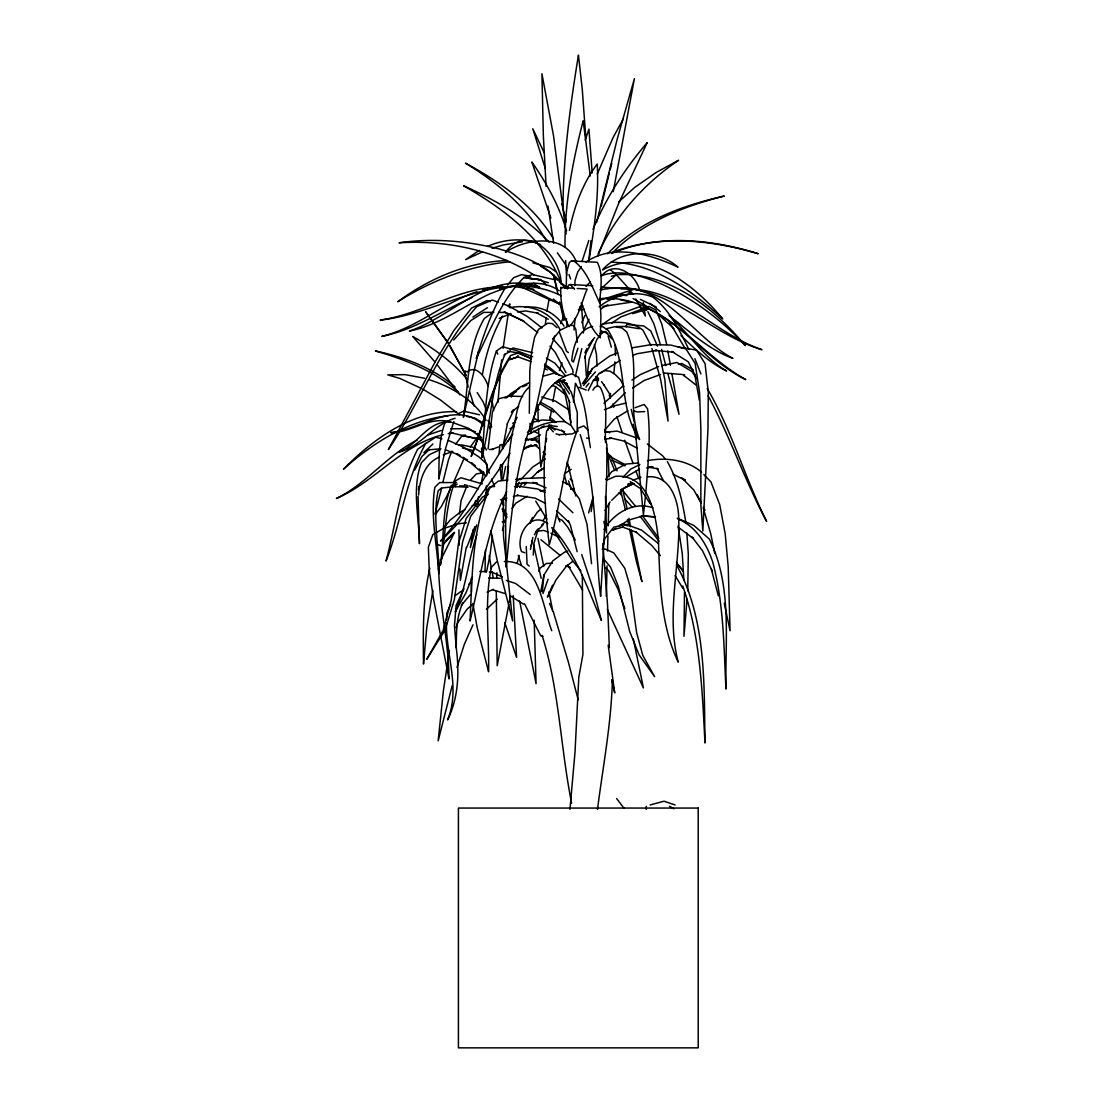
<?xml version="1.0" encoding="UTF-8"?>
<svg xmlns="http://www.w3.org/2000/svg" width="1103" height="1103" viewBox="0 0 1103 1103"><rect width="100%" height="100%" fill="white"/><g stroke="black" fill="none" stroke-linecap="round" stroke-linejoin="round"><path stroke-width="1.5" d="M577.227 429.674L577.296 412.508L571.271 392.185L563.633 381.514M605.561 442.4C604.444 424.241 609.09 404.249 600.294 387.443L597.798 385.76L594.572 387.594L592.89 390.159M485.403 550.383L485.03 571.768M597.33 386.133L597.399 377.612M684.467 592.201L683.984 636.334L687.031 599.177M438.649 559.331C437.753 599.467 448.756 638.816 448.976 678.91L433.644 599.522L429.26 570.375L428.364 547.253L432.817 534.597L443.116 528.709L456.904 524.09L466.335 522.725M562.999 207.433C563.302 156.323 570.237 105.516 578.441 55.15L582.232 88.847L585.831 137.999M687.734 590.739L688.313 554.051L686.811 532.832M507.394 481.101L508.442 466.128M608.815 503.575L608.236 525.8M446.439 623.03C445.888 655.347 460.654 688.244 447.597 719.928C458.627 697.454 459.399 672.223 456.256 647.819C456.38 632.653 456.38 616.977 462.791 602.886M486.175 494.227L486.34 485.927M471.312 578.082L471.45 592.132M612.372 680.399C611.255 723.761 602.969 766.53 597.481 809.45M606.292 596.337L607.064 565.825M607.505 550.962L607.946 536.086M446.536 619.831L446.743 613.433L450.741 604.127M496.267 590.918L497.205 665.688L508.924 603.934M496.708 577.738L496.888 572.802M485.554 497.356L487.25 489.815L490.09 486.657L493.992 486.52M497.922 402.443L501.617 359.881M573.436 402.168L575.421 383.279C587.003 402.512 586.589 426.158 590.422 447.68M590.974 240.702L588.85 260.225M486.616 475.931L487.168 465.783M488.091 448.852L492.462 411.984L498.928 398.679L509.283 396.101L522.67 396.487M533.259 555.099L533.907 543.462L538.388 528.847M502.513 464.073L501.7 478.095L503.023 479.116L505.615 466.555M574.746 285.567L575.049 280.493L577.751 272.055L581.391 266.581M503.382 498.032L503.464 536.003L512.633 620.92L497.095 559.786L490.89 530.653M645.779 493.565C647.819 465.411 651.17 436.967 647.585 408.813L644.138 404.498L635.121 407.696M574.056 330.018L575.09 318.395M613.875 373.145L614.909 361.881M542.331 591.773L543.931 575.063L552.768 560.903L564.557 552.134L567.742 551.114M418.547 489.746L418.892 486.34M605.009 432.073L605.34 428.929M545.392 324.254L546.109 317.719M645.6 495.206L643.407 514.922L635.121 428.791M569.961 809.354L575.021 752.122L578.799 677.214L582.922 654.41L582.315 574.663M459.427 513.998L461.082 500.569L466.734 486.354M492.407 535.851L490.104 554.423L486.52 572.002M500.197 467.906L500.638 464.542M502.789 447.735L507.311 424.2M586.699 378.674L589.236 358.971L596.999 339.145L602.941 331.81M503.078 348.286L508.276 313.555M418.616 495.026C419.623 480.315 424.214 463.743 438.925 457.249M473.146 529.495L470.388 547.557L476.634 524.945M476.661 506.511L478.509 496.653M546.895 311.308L549.101 299.065M591.139 511.571L592.945 500.417M466.279 547.419L460.351 580.371L459.965 569.093M509.324 307.103L509.848 303.876L508.221 306.606M549.818 419.981L551.472 409.958M546.054 441.807L546.647 438.442M548.108 430.046L548.991 425L555.03 430.06M609.711 398.335L610.579 393.426M589.099 259.619C594.255 228.073 599.122 196.086 597.219 164.044C582.549 183.443 574.236 206.771 569.438 230.417M552.865 401.616L555.581 386.767M583.253 333.009L583.887 329.659L589.03 319.305M540.718 591.87L543.931 575.063M509.214 602.293L510.468 595.813M449.459 650.522L443.351 691.057L438.181 740.761L452.189 685.694M531.163 545.93L532.832 537.492M517.817 356.407L518.024 355.318M530.474 549.473L532.335 540.263M481.17 483.486L483.5 471.96M575.283 376.674L581.805 348.645M441.641 488.188L435.009 514.026M482.494 374.275C485.858 353.953 492.324 334.085 502.513 316.134M613.227 191.701L634.418 78.671L617.197 139.212L596.599 222.489M545.172 446.853L540.828 467.065L538.485 428.364M442.937 482.121L448.521 459.675L451.885 451.086M602.707 548.053L604.789 538.581L613.723 527.165L626.228 524.435L641.422 530.033L658.436 543.572M432.886 590.395L426.751 627.8L423.511 664.061C423.111 632.074 422.546 599.577 429.812 568.224M601.3 205.999L609.283 173.199M559.345 370.58L562.075 362.804M517.086 563.44L519.127 555.347M610.124 169.931L611.779 163.396M474.29 505.436L475.448 500.886M584.755 357.937L586.01 353.098L593.097 339.724M582.108 261.204L588.809 240.468M502.444 530.543L503.74 525.704M504.609 522.477L505.905 517.638M588.588 512.854L593.083 497.177M567.397 288.986L568.486 285.208L570.251 284.533L592.752 285.718M456.973 667.425L464.335 644.331L472.994 624.808M484.534 497.453L486.106 492.586M538.94 571.34L539.932 568.266L546.426 563.44L552.341 563.206M532.611 356.696L515.735 350.368L502.554 346.756L496.447 350.947C484.575 385.168 485.485 422.132 481.777 457.814C490.821 423.455 491.18 386.712 505.215 353.801M438.291 569.231L442.372 556.781L454.464 532.404M476.827 534.762C468.182 559.993 466.335 587.21 455.305 611.738L465.824 593.056L472.511 576.869M577.944 348.203L573.395 362.074L571.699 360.722C573.022 347.39 577.503 329.466 592.752 326.447M478.674 350.933L463.37 417.32C468.927 384.258 466.9 348.258 484.3 318.464L493.661 311.887M585.197 140.109L588.933 129.12L592.173 172.895M456.035 627.621L457.676 622.768L467.052 609.242L471.739 604.968M597.771 256.103L618.618 203.49L647.213 142.645C624.932 168.594 606.154 197.685 593 229.3M453.816 421.567L445.667 448.149L438.76 479.102C439.201 459.937 438.305 439.739 445.433 421.636M542.979 593.593L548.067 579.254M597.274 173.984L613.061 137.613L623.443 118.697M573.932 288.269L560.751 287.483C560.421 300.554 562.433 315.072 569.065 326.612C579.406 316.768 581.639 301.739 587.113 289.055L577.227 288.462M598.157 253.745C615.322 215.733 644.138 183.594 678.566 160.28L656.45 172.302L634.873 187.276L618.7 201.89M502.513 446.522L517.155 417.348M466.734 547.502L474.897 526.655M547.391 597.219L552.575 585.197M453.333 482.907L463.991 458.6M581.819 322.627L584.921 315.43M560.669 323.62L563.73 316.575M584.935 352.753L586.879 348.424M516.976 486.74L519.044 482.19M450.493 489.07L441.448 506.401L435.506 514.191M507.159 424.021L513.667 410.247M463.991 588.754L456.118 605.409L454.464 625.746L456.256 647.819M548.384 595.896L556.036 579.861L566.418 566.211L572.953 561.234M532.57 517.445L529.619 523.511L537.216 512.302L541.008 508.869M588.271 390.6L592.807 381.473L598.984 373.6L604.72 370.525L610.111 371.215L615.336 374.648L620.506 379.804L623.898 386.629M506.677 491.621C486.133 531.743 480.674 577.558 470.071 620.948C472.208 576.483 471.85 529.95 489.567 488.339L498.211 481.115L507.725 480.026M490.132 301.533L486.919 300.512L471.588 308.054L453.774 330.597L435.009 362.087L388.408 449.5C419.829 403.146 439.063 348.838 476.703 306.731L492.255 300.03L498.184 302.167M414.742 469.975L422.063 456.311L429.315 449.555M505.505 287.497C492.269 309.557 483.872 334.044 476.289 358.503C490.215 330.528 501.493 299.768 524.063 277.377L532.418 274.564L555.002 279.831M583.942 383.43L592.421 368.567L609.807 355.911L617.694 352.905M534.39 534.776L537.492 529.343M455.539 444.302L462.129 435.644L465.314 434.982M511.268 397.121L513.805 392.723L519.665 387.305L529.564 382.52M605.064 510.51L610.056 501.893M553.265 338.635L554.837 335.96M519.678 487.347L522.298 483.114M508.083 441.159L512.647 433.906M543.103 520.547L546.495 515.225M510.096 357.813C490.545 387.649 484.906 423.966 471.174 456.504C484.355 422.918 490.642 386.009 510.675 355.524L518.507 352.808L531.343 358.654M582.384 383.747L592.421 368.567M470.65 479.929L476.358 473.945L481.335 473.049M470.264 447.142L476.758 438.015M585.941 286.449L590.188 282.051M510.041 453.292C489.098 484.272 468.058 515.515 440.483 541.09C469.754 509.021 487.154 468.734 512.73 434.086M512.082 508.29L515.901 503.147L527.096 496.267M604.044 529.523C614.04 513.047 633.632 501.093 653.059 507.821M605.74 479.474L611.751 471.657L625.897 464.073L638.513 462.97M487.374 494.709L470.719 516.204L462.653 541.642L454.353 599.632L445.198 629.827L426.764 659.263L443.227 630.24L451.168 600.515L458.448 543.448L466.211 518.382L482.356 497.136L488.436 494.241M585.927 387.125L588.961 383.32M588.175 345.529L594.655 337.546M444.702 526.738L450.148 520.092L459.91 512.412L465.356 509.462M507.532 285.043L513.653 277.666L521.361 274.716L530.446 276.108M461.385 605.257L470.471 594.434M605.12 429.66L614.302 419.071L627.828 410.743M513.364 409.875L511.337 412.191L518.644 406.318M453.747 339.986L470.843 320.546L483.831 312.356L493.648 312.383M583.556 385.43L595.468 371.89M602.9 269.297C621.913 248.575 657.36 249.03 678 267.133C650.329 254.131 613.433 243.308 586.01 262.018M486.464 609.242L497.177 599.163M442.468 545.323L453.14 533.48L445.957 540.511M663.358 372.952L682.771 374.524L683.929 375.558L684.632 374.799M496.391 561.992L491.4 567.3C484.12 601.604 489.346 637.024 488.588 671.796L477.254 627.91L472.829 603.493M622.974 477.323L630.778 469.078L639.905 464.473M520.823 479.529L532.859 466.927L545.268 458.931M529.495 386.753C516.411 398.473 516.783 417.816 512.192 433.562C504.664 477.682 505.326 522.643 506.208 567.232C511.199 516.039 515.322 463.632 534.459 415.362C541.021 397.811 552.534 378.701 571.919 373.848L578.62 377.336L581.047 386.519M537.064 531.067L543.007 524.945M599.081 306.882C613.599 295.163 635.411 289.606 653.059 297.258C670.004 310.522 679.517 330.349 688.755 349.265M524.187 485.306L526.531 482.976M531.232 478.316L537.106 472.484L544.124 467.934M610.124 407.558L625.387 392.751M611.696 500.279L624.546 487.816L632.626 483.776L627.8 484.217L634.142 484.3M423.869 452.63L432.9 444.013M445.984 540.553L454.436 532.542M603.948 403.243L623.319 385.705M607.601 253.759C638.334 221.579 681.764 205.613 724.313 196.031C683.267 206.33 641.753 222.696 611.71 253.511M506.456 397.811L511.034 393.468L519.665 388.077M600.142 289.675L616.163 274.771C668.087 271.145 713.765 307.847 745.325 345.625C721.803 320.146 693.511 298.982 662.076 284.271C643.201 276.508 621.375 268.553 601.149 275.736M441.283 488.105L438.139 490.849C432.321 518.203 439.256 546.206 438.746 573.85C437.16 545.061 430.115 516.025 434.872 487.264L439.587 482.59L456.614 482.535M601.576 275.902C614.55 259.605 635.7 273.93 639.63 290.268M541.725 525L544.041 523.001M571.492 260.915L574.18 261.204C587.499 271.31 592.683 288.6 599.77 303.104C600.239 289.786 603.81 274.564 597.274 262.307L571.492 260.915L569.272 262.624L566.501 272.731L566.266 288.104M632.612 313.666L648.178 308.978M468.803 584.218L471.546 582.205M426.916 442.593L417.623 449.293C399.893 484.12 396.087 523.691 386.022 561.027C401.299 522.601 405.394 480.122 425.62 443.654L435.644 437.202L441.972 438.787M455.346 595.482L461.702 591.001M601.562 325.068L611.793 317.885L625.815 311.708L639.823 306.689L644.193 308.785M516.149 481.266L519.954 478.605L545.227 477.709M578.358 309.667L582.467 306.827M599.646 373.531L620.396 360.281M564.722 473.656L571.202 469.244M611.779 323.055L620.879 316.906L649.033 306.441L655.913 310.081L661.703 323.841L666.667 344.426M613.502 529.936L616.205 528.172M618.907 526.393L628.365 520.189L643.049 515.901L655.513 516.949M632.584 388.049L644.083 380.521L660.6 374.51M631.895 380.108L640.471 374.524L658.67 366.582M472.884 317.085L487.443 307.668M602.431 270.07C645.917 245.362 696.021 286.366 722.713 318.905C692.008 290.696 654.189 263.107 610.938 262.169M542.841 468.637L537.285 472.153L543.021 468.541M504.857 398.045L516.549 391.579M527.413 432.376C537.988 424.476 551.734 420.753 564.86 421.718L571.133 425.537L575.697 432.569M503.988 355.014L510.413 351.112M532.184 439.256L540.498 434.885M510.22 349.651L513.129 347.955L532.666 352.698M600.666 309.005L607.836 304.773M523.677 449.5L531.329 445.047L529.343 445.984L537.189 445.309M625.429 477.296L639.506 469.133M479.322 250.353L465.659 259.632L482.507 251.829M498.308 446.936L491.966 449.472L492.82 449.293L489.442 449.541M451.706 487.25L457.194 484.134M455.263 483.541L451.086 485.747C441.572 510.979 444.302 538.705 440.4 565.026C445.929 537.161 444.578 507.656 455.208 480.991L460.875 477.778L482.356 483.872M528.902 434.21L544.358 426.13L541.463 427.564L551.417 425.206M530.378 439.904L533.245 438.401M509.986 428.64L513.943 426.585M525.304 447.708L528.323 446.136M620.534 489.98L632.626 483.776M458.476 413.597L463.563 411.143L479.515 414.797M578.303 430.956L572.195 433.906L558.807 434.679M417.155 440.083C387.125 455.084 366.651 483.79 336.401 498.459C374.965 482.025 401.547 444.702 443.434 434.623M472.236 297.465C442.165 310.55 414.494 330.018 381.831 336.346C416.382 328.184 443.365 302.87 476.744 291.771M439.932 449.734L429.274 454.712L421.415 462.695C411.612 488.657 419.099 516.797 419.443 543.669L418.051 496.529M624.546 487.816L633.15 483.817M487.071 592.159L493.289 589.319M606.747 480.108L615.529 476.317C649.226 473.849 656.023 515.115 658.381 540.511C660.09 581.639 660.118 624.119 678.221 662.09C665.412 613.309 681.102 563.798 678.566 514.549C677.242 497.163 668.597 474.648 647.461 476.854M522.546 386.85L526.876 385.016M613.337 251.911C659.539 234.387 711.669 239.958 758.161 253.704C711.518 239.089 658.408 233.726 612.399 253.221M487.471 246.396C503.988 239.227 523.746 237.062 540.511 244.632M499.121 318.436L511.02 313.5M632.515 355.524L637.051 353.746L657.085 350.409L655.03 350.368L673.643 352.229L671.768 351.457L688.341 361.867L695.152 375.53M604.458 409.668L614.743 405.752L625.718 403.133M633.053 480.191L640.981 477.213M559.731 302.098L563.812 319.911L566.666 318.864M443.337 454.794L452.754 451.499M427.799 435.023L441.145 430.46M518.12 356.779L509.655 359.619L517.845 356.862L531.356 361.687M482.576 447.28L481.446 448.769L482.314 452.437L489.291 473.173M579.709 306.786L582.922 305.752M599.012 300.581L634.39 289.207C683.86 292.86 716.978 334.636 761.939 349.692C707.12 333.547 662.283 276.839 600.501 289.951M611.324 276.301L616.163 274.771M600.873 324.847C614.399 320.78 631.536 321.097 642.952 330.155L650.867 345.418M492.021 248.285L503.285 244.963L522.339 241.819M599.77 333.396L605.864 331.645M512.633 423.207L515.487 422.394M455.112 418.285C433.424 424.365 420.836 446.825 398.693 452.175C417.858 445.571 427.247 420.188 450.258 421.994M611.6 530.212L623.54 526.876M543.186 376.178L554.064 373.159L563.95 376.661M607.381 299.037L618.907 295.866L632.943 293.729M472.167 505.781L478.647 504.043M650.163 804.956L664.061 801.219L675.091 804.956M619.941 524.849L623.14 523.994L627.731 525.828M678.428 364.335L681.751 363.466L693.318 369.946M500.541 499.756L506.939 498.156M513.336 496.557L518.134 495.357L516.962 495.316L535.231 498.156L545.599 503.478M528.42 446.88L536.072 445.019M606.002 328.804L614.702 326.709L621.927 327.963L626.683 331.948C641.974 365.906 625.415 405.008 639.616 439.573C617.17 406.897 628.862 363.59 608.277 330.583L603.079 326.846L600.225 326.364M533.066 422.159L542.262 419.967L550.824 420.408L554.864 422.49M482.949 289.648L501.741 285.622M555.898 382.727L559.069 381.969M525.18 440.18L529.757 439.104L535.658 440.111L539.381 443.213M502.196 521.857L505.546 521.099M499.59 288.958L505.946 287.511M611.517 288.407C664.392 280.92 691.995 336.718 732.888 358.392C708.402 349.43 689.292 331.19 669.052 315.472M536.389 441.683L539.45 440.993M661.869 365.589L676.952 362.487L691.953 371.559L696.71 378.701M531.494 440.028L537.506 438.815M448.19 433.713L452.947 432.79M645.021 310.315L646.799 309.998M450.741 428.764L465.976 428.667L475.462 431.742M631.909 347.831L651.432 344.632L670.817 345.074L686.025 348.934L695.152 363.452L699.55 392.365L700.874 429.618L700.86 504.981L702.832 531.012L707.961 429.26L708.291 392.116L705.079 363.687L696.586 350.134L678.262 347.018M570.692 489.236L574.015 488.698M646.634 467.948L653.059 466.969L648.95 467.217L658.353 468.94M644.731 411.612L637.41 411.915L633.66 410.964M579.227 309.943L584.3 309.198M602.872 306.427L631.592 302.139L620.493 299.823M557.167 381.321L565.163 380.135L562.089 380.438M605.037 439.159L611.765 438.222L609.697 437.808L623.622 440.952L637.134 448.149M515.708 484.024L526.82 482.48M540.332 490.904L545.116 490.256M514.549 486.575L517.762 486.175L537.754 489.001L545.309 492.421M509.751 261.825C469.837 265.465 431.494 280.493 397.742 301.753C429.425 278.301 467.782 261.894 507.518 260.515M517.417 311.915L525.8 310.963L538.181 313.211L536.637 312.811L548.301 319.25M514.067 286.422L520.602 285.691M535.879 531.343L543.82 530.446L548.067 532.06M525.193 307.461C540.608 304.952 555.747 313.252 564.019 326.13M647.516 460.64C665.743 457.125 687.224 459.841 701.536 472.153M458.6 445.281L461.73 444.936L472.76 447.156L482.397 452.975M448.025 415.721C408.344 420.408 372.731 442.91 343.516 469.161C373.159 439.049 412.481 410.302 456.559 411.667M559.18 290.723C538.485 276.343 510.813 285.608 489.456 294.018C462.888 306.606 438.732 325.275 409.365 331.052C452.423 316.988 489.663 269.256 539.312 286.904M442.634 487.884L455.994 486.547M509.848 307.792C529.206 303.408 550.907 311.708 560.145 329.742M604.651 432.266L617.225 431.108L637.162 438.112M427.688 449.941L440.979 448.769M617.018 294.722L626.683 295.576M504.333 561.537C539.215 560.062 542.566 606.678 551.721 630.737M479.805 571.519L486.285 571.657M503.423 286.877C459.579 286.297 422.642 314.272 380.135 320.063C439.835 314.024 501.258 265.975 561.124 295.728M508.414 286.711L513.405 286.546M601.535 298.472C662.641 294.915 697.703 353.318 745.807 379.611C707.726 361.15 683.267 323.041 643.752 306.813M615.874 326.529L627.055 326.447L625.304 326.405L639.202 328.749M607.16 299.189L613.93 299.175M626.656 324.461L643.766 325.95L650.742 330.955L657.526 346.121M498.57 312.397L505.105 312.411M602.183 549.142L605.506 549.17L613.819 552.92L624.781 568.252L630.378 587.527L636.596 632.433L642.759 655.334L654.63 676.704L639.023 654.768L629.716 631.578L618.383 586.493L610.579 567.135L604.03 559.373M530.267 241.254L533.645 241.323M620.81 288.931L634.39 289.207M515.625 479.35L520.313 479.488M459.675 485.871L464.542 486.009M488.615 577.986L500.169 578.317M455.263 486.63L468.141 487.209M530.46 285.649L533.755 285.815M516.507 284.243L530.074 284.946L539.312 287.525M601.811 287.263L614.219 287.938M523.401 482.549L537.478 483.362L534.472 482.659M593.317 380.259L598.446 380.563M641.725 515.846L655.375 516.935M579.599 307.916L580.647 308.013M514.977 286.697L533.838 289.289M489.346 571.988L492.393 572.305L502.43 576.966M524.049 277.694L539.477 279.597L526.283 277.942L536.954 279.211L548.315 282.699M451.596 422.27C429.812 415.211 411.612 432.9 390.683 432.624C421.318 429.412 456.863 398.528 484.672 426.213M579.53 308.206L580.288 308.302M532.942 262.845L549.584 267.45L556.326 271.917M548.839 425.358L557.208 426.503M586.506 438.056L589.099 438.401M595.675 378.619L598.75 379.06M507.477 351.126L521.554 353.498M462.129 435.644L479.819 438.994M467.217 416.493L474.566 417.94L481.211 421.787M586.231 389.993L578.896 387.332M552.093 385.623L555.126 386.312L564.957 394.281M424.627 378.26L405.187 374.648L387.801 374.882L399.879 378.426L421.925 388.697M449.528 432.417L483.031 440.276M462.35 447.956L473.27 450.575M464.46 484.741L467.589 485.513M524.849 552.796L521.526 551.597C514.963 535.741 530.86 510.262 547.777 523.732M453.043 422.656L468.885 428.46L480.729 437.229M542.91 636.307L540.677 635.714L524.476 603.699M556.022 433.879L559.318 434.775M548.605 426.668L564.571 431.659M541.642 396.997L555.512 401.134L568.279 409.544M492.944 589.857L505.271 593.648M469.147 485.899L478.481 488.808M428.902 379.611C451.375 386.739 473.67 399.576 486.037 420.284M605.106 431.204L609.711 432.721M506.387 580.399L515.721 583.528L530.198 594.517M539.987 490.559L542.455 491.4M502.637 303.766L508.58 305.917L527.331 316.492L541.987 327.977M600.749 330.79L607.808 333.382M640.402 299.396L656.271 307.061M621.472 294.018L624.367 295.108M565.867 565.798L570.237 567.452M445.474 449.817L455.884 453.774L471.022 463.191L485.099 475.407M550.893 533.135L559.331 537.506M622.754 527.096L636.541 532.391L635.921 531.991L651.818 545.516L660.339 555.65M519.251 353.608L531.453 358.64M627.828 291.592L633.632 294.046M532.97 482.314L546.137 487.871M611.724 460.158L624.987 465.866M438.125 544.606L440.511 545.64M677.256 518.203L693.856 525.442L709.436 539.16C732.254 585.528 725.085 639.064 725.939 689.058C723.885 646.661 723.761 603.672 712.814 562.351C706.926 544.124 696.09 526.476 677.752 518.824M558.463 518.686L562.254 520.34L567.645 527.041L575.297 540.043M448.301 440.373L463.384 447.046L478.95 456.918L487.209 464.349M516.369 284.85L561.413 304.883M559.028 379.928L567.273 383.665M562.516 481.721L568.555 484.465L579.296 498.79L587.017 524.215L591.553 563.688M523.884 321.207L504.181 311.956L522.96 320.808L537.726 332.665M673.12 474.318L685.349 480.232L682.771 478.509M634.115 483.845L630.213 481.914L640.416 488.519L649.736 503.133M544.813 365.107L549.239 367.327L559.593 375.461M533.507 431.094L537.685 433.245M625.539 464.846L609.973 456.532M526.2 286.353L560.82 304.593M544.468 365.507L556.753 374.386M544.482 368.388L547.391 369.932M633.122 298.623L647.875 306.992M540.429 402.071L552.148 408.606L565.012 421.594M533.618 417.982L539.284 421.139M647.309 443.971L662.669 455.801L665.467 459.317M669.507 806.238L673.905 808.775M423.304 389.414L440.345 399.906L459.399 414.742M546.371 358.158L554.85 363.135L565.232 375.434M588.23 371.752L590.753 373.283M457.111 453.691L460.048 455.47M462.984 457.249L467.396 459.923M536.458 408.124L539.119 409.751M540.043 403.767L553.665 412.15M540.718 266.25L550.714 272.579L557.401 280.176M509.724 595.455L523.401 604.099M525.966 438.387L528.571 440.125M595.813 376.537L598.336 378.274M534.059 274.992C494.392 249.843 445.667 239.916 399.079 242.784C432.197 238.014 466.128 240.744 498.515 248.768C523.056 255.937 550.383 265.465 564.777 288.062M529.233 566.073L527.069 564.226L526.255 546.564M554.947 382.617L561.372 387.194M559.262 281.679L567.135 287.318M540.939 539.712L560.034 555.319M678.331 527.303L693.401 538.512L692.132 537.133L702.57 550.866L712.097 570.761M568.362 352.574L566.584 351.237L559.373 332.1M549.846 417.127L555.953 422.284M610.855 270.18L614.785 273.199M683.929 375.558L696.158 385.14M649.984 303.325L660.283 311.57M533.728 283.195L540.263 288.476M553.334 299.051L561.179 305.393M607.67 453.554L611.407 456.628L617.087 470.843M570.251 284.533L574.553 289.262M471.588 462.736L475.393 465.866M479.185 468.996L484.245 473.159M534.734 444.826L539.477 448.783M570.044 479.019L572.622 481.184M557.001 327.674L552.3 323.579L547.667 323.207L538.485 329.411L534.541 337.477L531.646 351.816L529.812 370.511L529.316 413.253M658.615 314.713L673.961 328.666M540.429 279.39L546.426 284.905M556.657 510.758L568.886 522.326M558.601 499.025L572.912 512.716M549.101 242.164C525.511 216.905 494.847 199.795 463.605 185.787C503.368 208.591 543.558 238.138 560.944 282.175M681.006 335.533C694.78 349.058 709.091 362.418 726.601 370.98C704.059 358.061 690.368 335.064 671.396 317.981M543.062 452.12L545.461 454.477M458.572 392.268C435.23 371.297 405.201 359.55 375.406 350.947C404.07 357.055 432.693 367.63 455.125 386.96M615.888 274.289L627.841 287.456M504.057 498.184L506.332 500.445M681.489 477.64L693.828 490.008L701.039 503.023M588.271 430.349L583.845 425.896L578.22 428.116C563.233 465.397 560.379 506.194 549.322 544.675C544.634 507.035 541.863 468.637 546.661 430.887L549.432 427.481L553.32 431.866M544.744 364.004L550.273 369.643M502.554 509.834L506.925 514.384M703.879 474.593L710.939 481.887L719.721 504.664L725.209 533.893L728.201 566.625L730.076 630.819L724.257 603.231M477.268 433.369L481.832 438.208M560.751 287.483L561.648 288.462M605.161 331.396L612.124 339.035M605.754 567.604L608.994 571.216L617.928 589.057L624.808 608.539M552.824 338.8L561.951 349.058L572.705 369.684L573.119 372.924M619.224 492.669L621.416 495.137M624.712 498.832L632.405 507.463M561.648 430.087L565.949 435.009M467.479 379.639C452.533 361.577 433.024 347.9 412.743 336.456L435.023 362.074M676.69 563.564L683.377 571.313L676.484 562.406M552.796 528.185C576.386 554.34 587.609 588.726 601.397 620.479L593.221 589.25L581.722 554.616M549.97 346.135L555.278 352.422L565.991 372.566M580.867 570.913L572.567 560.682L551.707 527.606M622.974 490.794L635.411 506.139M437.146 364.735L459.91 394.915M667.343 461.661C677.987 480.232 682.564 501.948 685.928 522.974M640.167 516.287L659.001 541.228M616.646 798.558L624.091 808.389M601.48 381.638L604.306 385.388M668.666 320.863L685.087 348.396M642.249 515.501L658.849 538.374M566.763 463.77L569.548 467.672M630.516 291.22L632.295 293.729M557.373 252.835L565.15 263.934L567.342 269.959M560.172 380.177L569.506 393.826M565.77 382.769L569.369 388.049M447.901 342.881L425.579 311.735L448.135 342.826M535.727 501.148L546.826 519.182M707.161 388.421C731.882 430.363 744.856 477.985 766.599 521.443C744.856 480.632 730.021 436.581 708.126 395.839M567.521 564.653L582.618 590.105M477.516 434.155L486.451 449.955M477.199 392.585L483.224 402.071L485.72 408.441M604.03 385.044L610.056 394.64M635.769 298.982L645.379 316.065L643.297 302.553M675.091 575.587L682.854 588.354M571.009 422.49L565.067 394.102L558.642 381.073M449.817 345.625L465.935 375.172M449.666 345.818L465.907 375.006M487.912 420.45L491.745 426.875M546.082 240.399C527.551 207.461 497.37 182.643 465.48 163.161C499.562 181.54 533.135 204.91 553.389 238.662M703.438 507.366L705.051 510.262M656.947 468.21L663.62 481.087M676.401 564.681C706.32 618.576 704.045 683.115 704.982 742.995C702.253 690.23 700.267 636.348 682.771 585.996M607.27 609.352L643.421 687.927L633.315 638.899M604.637 436.981L606.926 444.923L606.788 472.856L605.216 518.672L600.639 596.392C594.269 542.717 597.302 486.368 580.178 434.596M697.151 494.627L700.874 501.948M501.534 501.3L503.685 505.574L503.092 497.963M576.524 262.376C565.536 233.188 526.655 238.014 505.436 252.311C528.227 221.386 561.262 257.027 561.206 284.45M647.875 311.708L653.927 323.937L660.38 344.619M568.266 520.63L570.403 525.125L577.131 551.693M649.653 501.7L651.087 504.747M559.359 302.443L562.061 308.482M563.95 389.028L569.837 402.305M488.009 385.857C485.541 377.695 476.593 364.155 467.052 371.932L465.245 370.953L464.997 373.641L468.224 387.043M502.168 508.924L505.491 516.576M494.654 486.588L491.552 479.074M503.216 508.138L507.008 517.128M549.542 603.438L552.824 611.352L548.922 591.828M581.171 302.953C586.506 315.017 590.146 328.708 600.266 337.808L600.914 316.175L599.922 298.334M496.447 350.947L497.756 354.118M607.891 453.953L614.729 470.609M544.193 152.738L532.777 128.734L545.323 168.594M609.173 395.246L610.373 398.183M556.767 514.177L559.883 521.829M694.904 358.654L700.874 373.903M633.081 463.536L624.753 440.194M635.976 471.16L638.858 478.785M568.996 274.482L570.637 279.004M651.928 348.52L660.614 379.473L668.046 421.098L664.944 380.149L658.822 350.782M567.176 461.785L575.807 496.005M489.18 425.979L490.215 429.039M568.541 480.936L571.189 488.85M622.092 432.211L616.88 416.507M612.758 404.07L613.792 407.186M474.193 406.18L469.478 391.275M566.584 230.899C559.29 206.068 546.633 183.126 531.853 161.989L550.852 217.994M518.3 555.609L521.292 564.874M553.292 611.696L568.486 662.517L578.22 699.936M504.829 622.768L516.59 657.388L513.212 595.468M703.3 508.111L710.773 533.852L714.799 553.499M608.167 336.208L611.324 347.128M564.267 474.8L566.942 484.286M542.069 635.273C559.373 690.051 560.421 747.186 571.63 803.205M620.534 490.118L625.401 509.82M711.338 569.065L718.343 595.827M661.635 349.458L665.798 365.589M557.125 289.096L553.416 274.564L557.87 293.991M533.549 544.62L541.187 578.33M667.853 373.683L679.021 414.259L671.837 373.421M622.423 488.615L627.055 508.318M631.219 409.365L634.349 422.27M561.896 203.779L566.225 221.731M606.416 447.956L608.084 455.098L609.09 476.648M603.865 521.526L606.581 533.025L605.464 496.46M611.682 679.71L614.729 692.891L608.18 645.214M537.961 538.361L543.793 566.432M627.455 519.444L628.834 525.841M629.51 529.054L636.403 561.565L641.918 581.626L631.206 530.019M491.345 568.541L489.249 555.54M491.993 571.685L493.303 577.986M633.343 424.117L636.293 439.159M519.637 600.997L536.072 683.667L534.169 620.148M594.434 344.605L596.461 354.725L597.081 366.031M553.651 243.239L547.984 206.04M628.972 518.327L630.571 526.683M667.825 350.864L670.459 365.327M694.587 373.724L699.357 400.334M492.117 400.872L493.62 410.481M562.558 311.749L563.812 319.911M678.069 525.966L682.288 553.72L683.888 580.468M565.963 268.649L566.832 275.143M502.775 448.88L501.865 444.44L499.797 445.102L499.121 453.195M565.384 227.259L553.527 135.807L541.918 73.736L543.352 135.738L546.109 186.476M565.784 230.568L566.17 233.96M516.88 484.438L517.21 487.554M500.155 467.396L501.438 480.205M602.845 543.421L607.588 605.561L609.352 647.585M581.722 309.171L583.184 328.211M590.284 175.97L583.17 120.792C572.498 162.127 564.433 204.538 565.039 247.375M530.005 423.345L530.681 433.438L544.275 369.863L549.156 351.209L554.437 337.284L560.227 330.183L570.292 325.247L573.574 325.537L575.807 329.245L577.296 342.233M585.059 356.241L586.355 375.875M569.217 400.734L570.734 424.614M565.605 260.473L565.894 267.023M615.102 345.349L615.488 355.456M537.864 404.704L538.223 421.815M566.832 321.207L566.928 326.309M458.931 529.881L459.165 545.309M646.275 806.238L646.275 809.437M698.213 808.058L458.421 808.058L458.421 1047.85L698.213 1047.85L698.213 808.058"/></g></svg>
